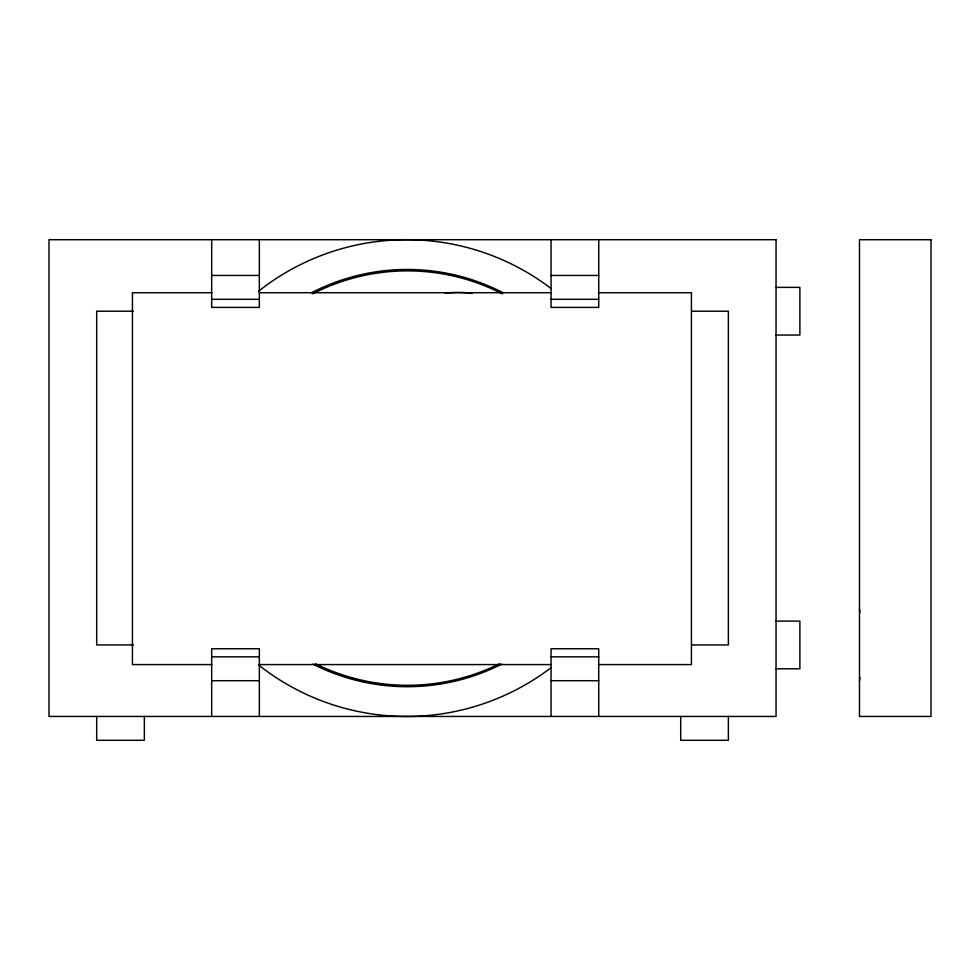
<?xml version="1.0" encoding="UTF-8"?>
<svg xmlns="http://www.w3.org/2000/svg" width="980" height="980" viewBox="0 0 980 980"><rect width="100%" height="100%" fill="white"/><g stroke="black" fill="none" stroke-linecap="round" stroke-linejoin="round"><path stroke-width="1.47" d="M859.485 680.708L859.95 677.413M211.668 275.454L259.345 275.454M551.054 275.454L598.731 275.454M776.05 287.373L799.888 287.373L799.888 335.05L776.05 335.05M211.852 292.714L132.435 292.714L132.435 664.587L211.852 664.587M259.198 292.714L550.919 292.714M598.266 292.714L691.427 292.714L691.427 664.587L598.266 664.587M211.668 299.317L259.345 299.317M551.054 299.317L598.731 299.317M133.39 311.211L96.677 311.211L96.677 644.95L133.39 644.95M691.672 311.211L728.373 311.211L728.373 644.95L691.672 644.95M776.05 621.112L799.888 621.112L799.888 668.789L776.05 668.789M211.668 656.845L259.345 656.845M551.054 656.845L598.731 656.845M259.198 664.587L550.919 664.587M211.668 680.708L259.345 680.708M551.054 680.708L598.731 680.708M859.95 612.476L859.485 609.193M728.373 716.454L728.373 740.292L680.708 740.292L680.708 716.454M598.731 239.708L598.731 307.401L551.054 307.401L551.054 239.708M598.731 716.454L598.731 648.76L551.054 648.76L551.054 716.454M259.345 239.708L259.345 307.401L211.668 307.401L211.668 239.708M259.345 716.454L259.345 648.76L211.668 648.76L211.668 716.454M144.354 716.454L144.354 740.292L96.677 740.292L96.677 716.454M499.531 663.73A207.209 207.209 0 0 1 315.45 663.73M312.743 293.804A207.209 207.209 0 0 1 502.238 293.804M445.251 293.24A97.951 97.951 0 0 1 472.287 293.424M551.152 667.613A238.373 238.373 0 0 1 258.573 664.955M258.573 291.207A238.373 238.373 0 0 1 551.152 288.561M501.858 664.048A208.618 208.618 0 0 1 312.767 664.048M311.444 292.8A208.618 208.618 0 0 1 503.193 292.8M776.05 239.708L49 239.708L49 716.454L776.05 716.454L776.05 239.708M931 239.708L859.485 239.708L859.485 716.454L931 716.454L931 239.708"/></g></svg>
